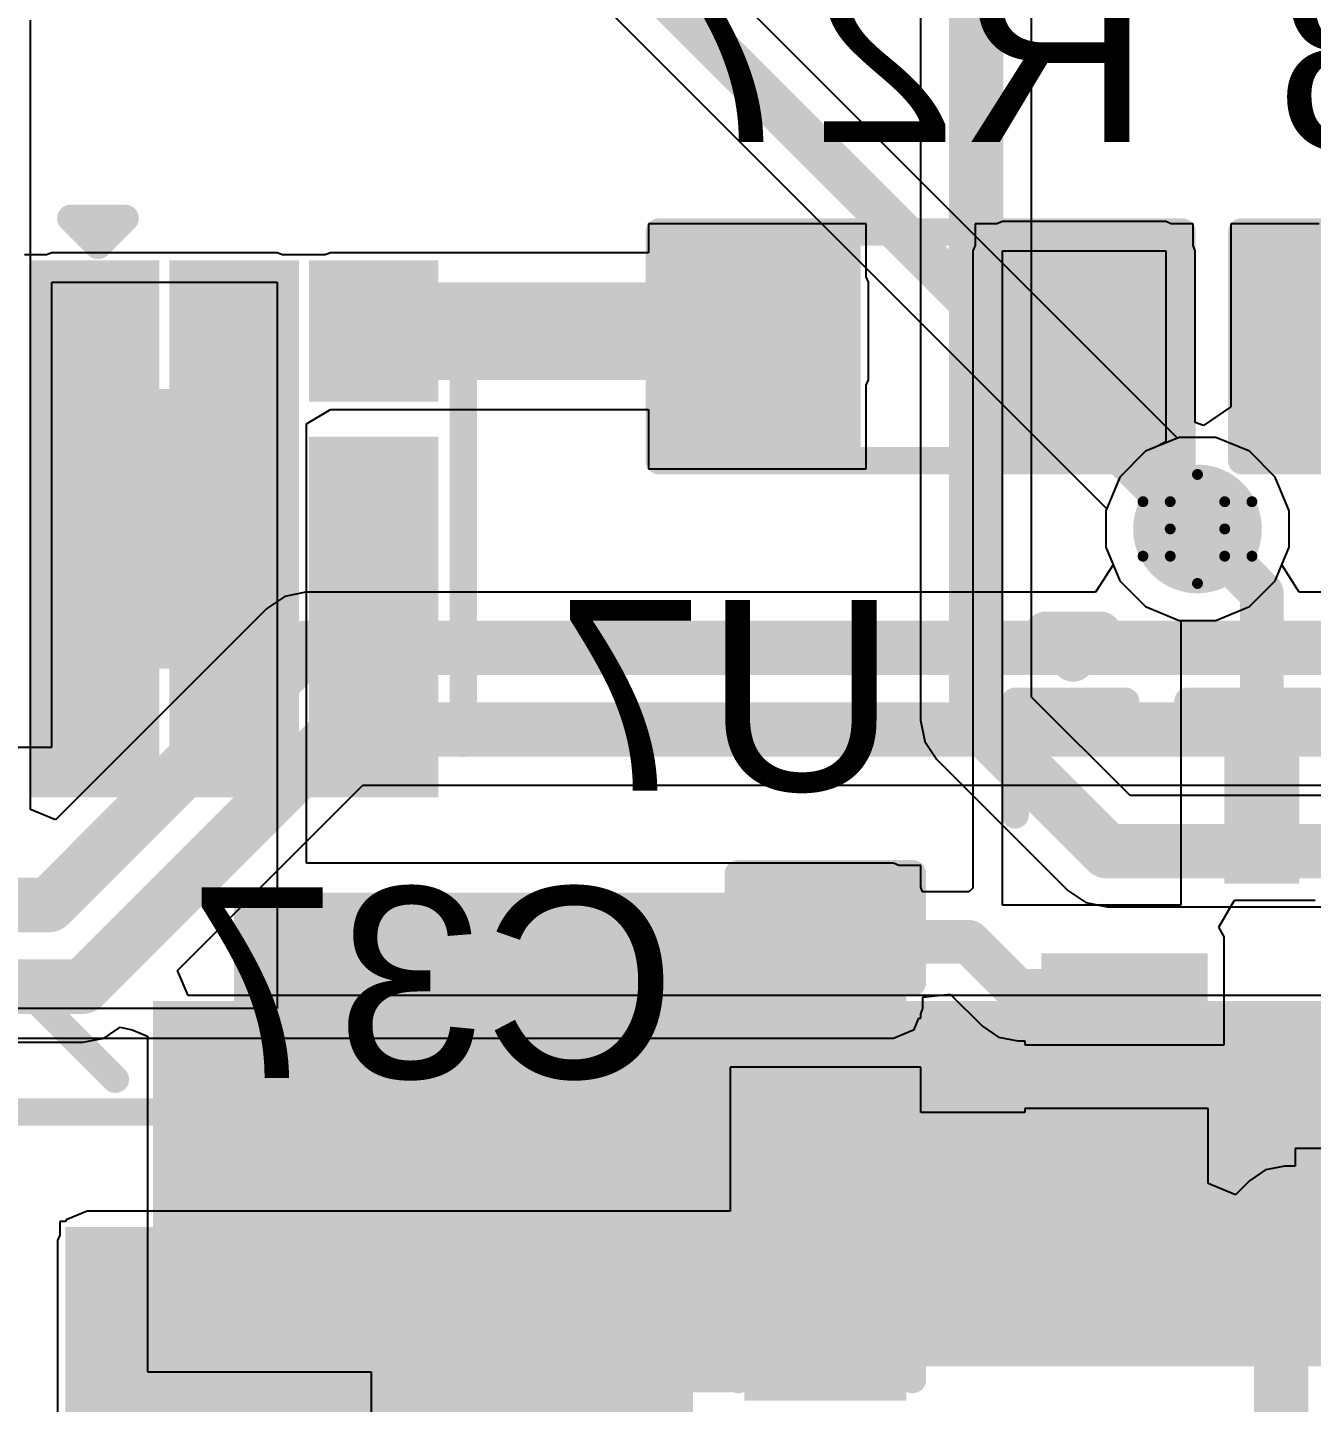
# Model space of a CAD drawing. Header units: inches. Extents: x -4 to 389, y 0 to 108.
# Drawn here: x 13.64 to 19.62, y 16.6 to 23.01 of the extents above; entities that cross this region are included whole.
import ezdxf

# ---------------------------------------------------------------- set-up
doc = ezdxf.new("R2010")
doc.units = ezdxf.units.IN
for name, color, linetype in [('Bottom Layer', 5, 'Continuous'), ('Bottom Overlay', 54, 'Continuous'), ('Bottom Paste', 16, 'Continuous'), ('Bottom Solder', 6, 'Continuous'), ('Drill Drawing', 1, 'Continuous'), ('Signal_1', 16, 'Continuous'), ('Signal_2', 76, 'Continuous'), ('Top Layer', 1, 'Continuous'), ('Top Overlay', 2, 'Continuous'), ('Top Paste', 8, 'Continuous'), ('Top Solder', 216, 'Continuous'), ('Via Holes', 16, 'Continuous')]:
    doc.layers.add(name, color=color, linetype=linetype)
doc.styles.add('Arial', font='', dxfattribs={"height": 0.2})
doc.styles.get('Arial').set_extended_font_data('Arial')

msp = doc.modelspace()

# ---------------------------------------------------------------- hatches: boundary and pattern name
at = {"layer": 'Bottom Layer'}
for points in [[(17.4201, 21.9713), (17.4201, 21.0823), (16.6581, 21.0823), (16.6581, 21.9713)], [(18.9441, 21.9713), (18.9441, 21.0823), (18.1821, 21.0823), (18.1821, 21.9713)], [(20.1359, 21.9713), (20.1359, 21.0823), (19.3739, 21.0823), (19.3739, 21.9713)], [(14.1498, 21.8256), (14.1498, 21.3706), (13.7498, 21.3706), (13.7498, 21.8256)], [(14.7998, 21.8256), (14.7998, 21.3706), (14.3998, 21.3706), (14.3998, 21.8256)], [(15.0498, 21.3706), (17.4201, 21.3706), (17.4201, 21.8256), (15.0498, 21.8256)], [(15.4498, 21.8256), (15.4498, 21.3706), (15.0498, 21.3706), (15.0498, 21.8256)], [(14.7998, 21.2256), (14.7998, 20.1256), (13.7498, 20.1256), (13.7498, 21.2256)], [(15.4498, 21.0046), (15.4498, 20.1546), (15.0498, 20.1546), (15.0498, 21.0046)], [(13.7498, 19.5256), (13.7498, 19.9806), (14.1498, 19.9806), (14.1498, 19.5256)], [(14.3998, 19.5256), (14.3998, 19.9806), (14.7998, 19.9806), (14.7998, 19.5256)], [(15.0498, 19.5256), (15.0498, 19.9806), (15.4498, 19.9806), (15.4498, 19.5256)], [(19.5169, 19.6729), (19.5169, 19.0729), (19.2669, 19.0729), (19.2669, 19.6729)], [(14.5998, 18.4404), (17.6741, 18.4404), (17.6741, 18.9799), (14.5998, 18.9799)], [(17.0391, 18.9799), (17.6741, 18.9799), (17.6741, 18.5227), (17.0391, 18.5227)], [(19.0893, 18.6477), (19.0893, 18.3977), (18.4143, 18.3977), (18.4143, 18.6477)], [(17.0391, 18.0401), (17.6741, 18.0401), (17.6741, 17.5829), (17.0391, 17.5829)], [(19.0142, 17.8479), (19.0142, 17.5979), (18.4142, 17.5979), (18.4142, 17.8479)], [(13.9138, 16.6521), (17.6741, 16.6521), (17.6741, 17.3584), (13.9138, 17.3584)], [(13.9138, 10.0838), (16.7386, 10.0838), (16.7386, 17.32), (13.9138, 17.32)], [(13.9138, 17.32), (16.4138, 17.32), (16.4138, 10.62), (13.9138, 10.62)], [(19.0142, 17.3478), (19.0142, 17.0978), (18.4142, 17.0978), (18.4142, 17.3478)], [(17.6741, 16.6726), (17.0391, 16.6726), (17.0391, 17.1298), (17.6741, 17.1298)]]:
    msp.add_hatch(color=5, dxfattribs=at).paths.add_polyline_path(points)
h = msp.add_hatch(color=5, dxfattribs=at)
edge = h.paths.add_edge_path()
edge.add_arc((19.0917, 20.6756), 0.3, 0, 360)
at = {"layer": 'Bottom Paste'}
for points in [[(17.4201, 21.9713), (17.4201, 21.0823), (16.6581, 21.0823), (16.6581, 21.9713)], [(18.9441, 21.9713), (18.9441, 21.0823), (18.1821, 21.0823), (18.1821, 21.9713)], [(20.1359, 21.9713), (20.1359, 21.0823), (19.3739, 21.0823), (19.3739, 21.9713)], [(14.7498, 21.1756), (14.7498, 20.1756), (13.7998, 20.1756), (13.7998, 21.1756)], [(15.3998, 20.9546), (15.3998, 20.2046), (15.0998, 20.2046), (15.0998, 20.9546)], [(19.5169, 19.6729), (19.5169, 19.0729), (19.2669, 19.0729), (19.2669, 19.6729)], [(17.0391, 18.9799), (17.6741, 18.9799), (17.6741, 18.5227), (17.0391, 18.5227)], [(19.0893, 18.6477), (19.0893, 18.3977), (18.4143, 18.3977), (18.4143, 18.6477)], [(17.0391, 18.0401), (17.6741, 18.0401), (17.6741, 17.5829), (17.0391, 17.5829)], [(19.0142, 17.8479), (19.0142, 17.5979), (18.4142, 17.5979), (18.4142, 17.8479)], [(13.9138, 17.32), (16.4138, 17.32), (16.4138, 10.62), (13.9138, 10.62)], [(19.0142, 17.3478), (19.0142, 17.0978), (18.4142, 17.0978), (18.4142, 17.3478)], [(17.6741, 16.6726), (17.0391, 16.6726), (17.0391, 17.1298), (17.6741, 17.1298)]]:
    msp.add_hatch(color=16, dxfattribs=at).paths.add_polyline_path(points)
at = {"layer": 'Bottom Solder'}
for points in [[(17.5217, 22.0729), (17.5217, 20.9807), (16.5565, 20.9807), (16.5565, 22.0729)], [(19.0457, 22.0729), (19.0457, 20.9807), (18.0805, 20.9807), (18.0805, 22.0729)], [(20.2375, 22.0729), (20.2375, 20.9807), (19.2723, 20.9807), (19.2723, 22.0729)], [(14.2514, 21.9272), (14.2514, 21.269), (13.6482, 21.269), (13.6482, 21.9272)], [(14.9014, 21.9272), (14.9014, 21.269), (14.2982, 21.269), (14.2982, 21.9272)], [(15.5514, 21.9272), (15.5514, 21.269), (14.9482, 21.269), (14.9482, 21.9272)], [(14.9014, 21.3272), (14.9014, 20.024), (13.6482, 20.024), (13.6482, 21.3272)], [(15.5514, 21.1062), (15.5514, 20.053), (14.9482, 20.053), (14.9482, 21.1062)], [(13.6482, 19.424), (13.6482, 20.0822), (14.2514, 20.0822), (14.2514, 19.424)], [(14.2982, 19.424), (14.2982, 20.0822), (14.9014, 20.0822), (14.9014, 19.424)], [(14.9482, 19.424), (14.9482, 20.0822), (15.5514, 20.0822), (15.5514, 19.424)], [(19.5669, 19.7229), (19.5669, 19.0228), (19.2169, 19.0228), (19.2169, 19.7229)], [(16.9791, 19.0399), (17.7341, 19.0399), (17.7341, 18.4627), (16.9791, 18.4627)], [(19.1393, 18.6978), (19.1393, 18.3477), (18.3643, 18.3477), (18.3643, 18.6978)], [(16.9791, 18.1001), (17.7341, 18.1001), (17.7341, 17.5229), (16.9791, 17.5229)], [(19.0642, 17.8979), (19.0642, 17.5479), (18.3642, 17.5479), (18.3642, 17.8979)], [(13.8122, 17.4216), (16.5154, 17.4216), (16.5154, 10.5184), (13.8122, 10.5184)], [(19.0642, 17.3978), (19.0642, 17.0477), (18.3642, 17.0477), (18.3642, 17.3978)], [(17.7341, 16.6126), (16.9791, 16.6126), (16.9791, 17.1898), (17.7341, 17.1898)]]:
    msp.add_hatch(color=6, dxfattribs=at).paths.add_polyline_path(points)
at = {"layer": 'Signal_1'}
h = msp.add_hatch(color=16, dxfattribs=at)
edge = h.paths.add_edge_path()
edge.add_arc((19.0917, 20.6756), 0.3, 0, 360)
at = {"layer": 'Signal_2'}
h = msp.add_hatch(color=76, dxfattribs=at)
edge = h.paths.add_edge_path()
edge.add_arc((19.0917, 20.6756), 0.3, 0, 360)
at = {"layer": 'Top Layer'}
h = msp.add_hatch(color=1, dxfattribs=at)
edge = h.paths.add_edge_path()
edge.add_arc((19.0917, 20.6756), 0.3, 0, 360)
for points in [[(14.6224, 18.3738), (14.6224, 16.8738), (14.3224, 16.8738), (14.3224, 18.3738)], [(15.1224, 18.3738), (15.1224, 16.8738), (14.8224, 16.8738), (14.8224, 18.3738)], [(15.6224, 18.3738), (15.6224, 16.8738), (15.3224, 16.8738), (15.3224, 18.3738)], [(16.1224, 18.3738), (16.1224, 16.8738), (15.8224, 16.8738), (15.8224, 18.3738)], [(16.6224, 18.3738), (16.6224, 16.8738), (16.3224, 16.8738), (16.3224, 18.3738)], [(17.1224, 18.3738), (17.1224, 16.8738), (16.8224, 16.8738), (16.8224, 18.3738)], [(17.6224, 18.3738), (17.6224, 16.8738), (17.3224, 16.8738), (17.3224, 18.3738)], [(18.1224, 18.3738), (18.1224, 16.8738), (17.8224, 16.8738), (17.8224, 18.3738)], [(18.6224, 18.3738), (18.6224, 16.8738), (18.3224, 16.8738), (18.3224, 18.3738)], [(19.1224, 18.3738), (19.1224, 16.8738), (18.8224, 16.8738), (18.8224, 18.3738)], [(19.6224, 18.3738), (19.6224, 16.8738), (19.3224, 16.8738), (19.3224, 18.3738)]]:
    msp.add_hatch(color=1, dxfattribs=at).paths.add_polyline_path(points)
at = {"layer": 'Top Paste'}
for points in [[(14.6224, 18.3738), (14.6224, 16.8738), (14.3224, 16.8738), (14.3224, 18.3738)], [(15.1224, 18.3738), (15.1224, 16.8738), (14.8224, 16.8738), (14.8224, 18.3738)], [(15.6224, 18.3738), (15.6224, 16.8738), (15.3224, 16.8738), (15.3224, 18.3738)], [(16.1224, 18.3738), (16.1224, 16.8738), (15.8224, 16.8738), (15.8224, 18.3738)], [(16.6224, 18.3738), (16.6224, 16.8738), (16.3224, 16.8738), (16.3224, 18.3738)], [(17.1224, 18.3738), (17.1224, 16.8738), (16.8224, 16.8738), (16.8224, 18.3738)], [(17.6224, 18.3738), (17.6224, 16.8738), (17.3224, 16.8738), (17.3224, 18.3738)], [(18.1224, 18.3738), (18.1224, 16.8738), (17.8224, 16.8738), (17.8224, 18.3738)], [(18.6224, 18.3738), (18.6224, 16.8738), (18.3224, 16.8738), (18.3224, 18.3738)], [(19.1224, 18.3738), (19.1224, 16.8738), (18.8224, 16.8738), (18.8224, 18.3738)], [(19.6224, 18.3738), (19.6224, 16.8738), (19.3224, 16.8738), (19.3224, 18.3738)]]:
    msp.add_hatch(color=8, dxfattribs=at).paths.add_polyline_path(points)
at = {"layer": 'Top Solder'}
for points in [[(14.724, 18.4754), (14.724, 16.7722), (14.2208, 16.7722), (14.2208, 18.4754)], [(15.224, 18.4754), (15.224, 16.7722), (14.7208, 16.7722), (14.7208, 18.4754)], [(15.724, 18.4754), (15.724, 16.7722), (15.2208, 16.7722), (15.2208, 18.4754)], [(16.224, 18.4754), (16.224, 16.7722), (15.7208, 16.7722), (15.7208, 18.4754)], [(16.724, 18.4754), (16.724, 16.7722), (16.2208, 16.7722), (16.2208, 18.4754)], [(17.224, 18.4754), (17.224, 16.7722), (16.7208, 16.7722), (16.7208, 18.4754)], [(17.724, 18.4754), (17.724, 16.7722), (17.2208, 16.7722), (17.2208, 18.4754)], [(18.224, 18.4754), (18.224, 16.7722), (17.7208, 16.7722), (17.7208, 18.4754)], [(18.724, 18.4754), (18.724, 16.7722), (18.2208, 16.7722), (18.2208, 18.4754)], [(19.224, 18.4754), (19.224, 16.7722), (18.7208, 16.7722), (18.7208, 18.4754)], [(19.724, 18.4754), (19.724, 16.7722), (19.2208, 16.7722), (19.2208, 18.4754)]]:
    msp.add_hatch(color=216, dxfattribs=at).paths.add_polyline_path(points)
at = {"layer": 'Via Holes'}
h = msp.add_hatch(color=7, dxfattribs=at)
edge = h.paths.add_edge_path()
edge.add_arc((19.0917, 20.6756), 0.15, 0, 360)

# ---------------------------------------------------------------- linework, layer by layer
at = {"layer": 'Bottom Layer'}
for p, q in [((17.5471, 22.0983), (16.5311, 22.0983)), ((16.5311, 22.0983), (16.5311, 21.9631)), ((17.5471, 21.8509), (17.5471, 22.0983)), ((18.1568, 22.0983), (18.0551, 22.0983)), ((18.0551, 22.0983), (18.0551, 21.9966)), ((18.1821, 22.1088), (18.1568, 22.0983)), ((18.9441, 22.1088), (18.1821, 22.1088)), ((18.9694, 22.0983), (18.9441, 22.1088)), ((19.0711, 22.0983), (18.9694, 22.0983)), ((19.0711, 21.9966), (19.0711, 22.0983)), ((19.6587, 22.0983), (19.2469, 22.0983)), ((19.2469, 22.0983), (19.2469, 21.2452)), ((18.0551, 21.9966), (18.0446, 21.9713)), ((19.0816, 21.9713), (19.0711, 21.9966)), ((13.7245, 21.9526), (13.6228, 21.9526)), ((13.7498, 21.9631), (13.7245, 21.9526)), ((14.7998, 21.9631), (13.7498, 21.9631)), ((14.8251, 21.9526), (14.7998, 21.9631)), ((15.0245, 21.9526), (14.8251, 21.9526)), ((15.0498, 21.9631), (15.0245, 21.9526)), ((16.5311, 21.9631), (15.0498, 21.9631)), ((18.0446, 21.9713), (18.0446, 21.0823)), ((18.1821, 21.0823), (18.1821, 21.9713)), ((18.1821, 21.9713), (18.9441, 21.9713)), ((18.9441, 21.9713), (18.9441, 21.0823)), ((19.0816, 21.1715), (19.0816, 21.9713)), ((13.7498, 19.6584), (13.7498, 21.8256)), ((13.7498, 21.8256), (14.7998, 21.8256)), ((14.7998, 21.8256), (14.7998, 18.4404)), ((17.5576, 21.8256), (17.5471, 21.8509)), ((17.5576, 21.3706), (17.5576, 21.8256)), ((17.5471, 21.3453), (17.5576, 21.3706)), ((17.5471, 20.9553), (17.5471, 21.3453)), ((14.9373, 21.1649), (15.0498, 21.2331)), ((15.0498, 21.2331), (16.5311, 21.2331)), ((16.5311, 21.2331), (16.5311, 20.9553)), ((19.2469, 21.2452), (19.1199, 21.1572)), ((14.9373, 19.1174), (14.9373, 21.1649)), ((19.1199, 21.1572), (19.0816, 21.1715)), ((18.0446, 21.0823), (18.0446, 19.0007)), ((18.1821, 18.9228), (18.1821, 21.0823)), ((18.8498, 21.0376), (18.7297, 20.9175)), ((18.893, 21.0555), (18.8498, 21.0376)), ((18.9441, 21.0823), (18.893, 21.0555)), ((16.5311, 20.9553), (17.5471, 20.9553)), ((18.7297, 20.9175), (18.6647, 20.7605)), ((18.6647, 20.7605), (18.6647, 20.5907)), ((18.6647, 20.5907), (18.7297, 20.4337)), ((18.7297, 20.4337), (18.8498, 20.3136)), ((18.8498, 20.3136), (19.0068, 20.2486)), ((19.0068, 20.2486), (19.0143, 20.2486)), ((19.0143, 20.2486), (19.0143, 18.9228)), ((10.2746, 19.6584), (13.7498, 19.6584)), ((17.6741, 19.1174), (14.9373, 19.1174)), ((17.6994, 19.1069), (17.6741, 19.1174)), ((17.8011, 19.1069), (17.6994, 19.1069)), ((17.8011, 19.0052), (17.8011, 19.1069)), ((17.8097, 18.9844), (17.8011, 19.0052)), ((18.0248, 18.9844), (17.8097, 18.9844)), ((18.0446, 19.0007), (18.0248, 18.9844)), ((19.0143, 18.9228), (18.1821, 18.9228)), ((19.1909, 18.8189), (19.2642, 18.9459)), ((19.2642, 18.9459), (19.6398, 18.9459)), ((19.2163, 18.7747), (19.1909, 18.8189)), ((19.2163, 18.2707), (19.2163, 18.7747)), ((19.2163, 18.7747), (19.2163, 18.7747)), ((17.8116, 18.4935), (17.9386, 18.508)), ((17.8116, 18.4404), (17.8116, 18.4935)), ((17.9386, 18.508), (18.0886, 18.3579)), ((14.7998, 18.4404), (11.0998, 18.4404)), ((17.7713, 18.3432), (17.7931, 18.3957)), ((17.7931, 18.3957), (17.8011, 18.3957)), ((17.8011, 18.4151), (17.8116, 18.4404)), ((17.8011, 18.3957), (17.8011, 18.4151)), ((17.6741, 18.3029), (17.7713, 18.3432)), ((18.0886, 18.3579), (18.1642, 18.3074)), ((11.2373, 18.3029), (17.6741, 18.3029)), ((18.1642, 18.3074), (18.2534, 18.2897)), ((18.2534, 18.2897), (18.2873, 18.2897)), ((18.2873, 18.2897), (18.2873, 18.2707)), ((18.2873, 18.2707), (19.2163, 18.2707)), ((17.8011, 18.1671), (16.9121, 18.1671)), ((16.9121, 18.1671), (16.9121, 17.4959)), ((17.8011, 17.956), (17.8011, 18.1671)), ((18.2872, 17.956), (17.8011, 17.956)), ((19.1412, 17.9749), (18.2872, 17.9749)), ((18.2872, 17.9749), (18.2872, 17.956)), ((19.1412, 17.6243), (19.1412, 17.9749)), ((21.2364, 17.7872), (19.5474, 17.7872)), ((19.5474, 17.7872), (19.5474, 17.7058)), ((19.4988, 17.7058), (19.4096, 17.688)), ((19.5474, 17.7058), (19.4988, 17.7058)), ((19.2682, 17.5717), (19.1412, 17.6243)), ((19.334, 17.6375), (19.2682, 17.5717)), ((19.4096, 17.688), (19.334, 17.6375)), ((13.813, 17.447), (13.7868, 17.447)), ((13.7868, 17.447), (13.7868, 17.3837)), ((13.8166, 17.4556), (13.813, 17.447)), ((13.9138, 17.4959), (13.8166, 17.4556)), ((16.9121, 17.4959), (13.9138, 17.4959)), ((13.7868, 17.3837), (13.7763, 17.3584)), ((13.7763, 17.3584), (13.7763, 16.6521)), ((13.7763, 16.6521), (13.7763, 10.0838))]:
    msp.add_line(p, q, dxfattribs=at)
for points in [[(19.0917, 20.6756, 0.2032, 0.2032, 0), (19.3919, 20.3754, 0.2032, 0.2032, 0)], [(19.3919, 19.3729, 0.2032, 0.2032, 0), (19.3919, 20.3754, 0.2032, 0.2032, 0)], [(17.3566, 18.7513, 0.2032, 0.2032, 0), (18.0248, 18.7513, 0.2032, 0.2032, 0)], [(18.0248, 18.7513, 0.2032, 0.2032, 0), (18.2534, 18.5227, 0.2032, 0.2032, 0)], [(18.2534, 18.5227, 0.2032, 0.2032, 0), (18.7518, 18.5227, 0.2032, 0.2032, 0)], [(17.3566, 17.8115, 0.2032, 0.2032, 0), (17.4452, 17.7229, 0.2032, 0.2032, 0)], [(17.4452, 17.7229, 0.2032, 0.2032, 0), (18.7142, 17.7229, 0.2032, 0.2032, 0)], [(19.2489, 17.2228, 0.2032, 0.2032, 0), (19.4988, 17.4727, 0.2032, 0.2032, 0)], [(19.4988, 17.4727, 0.2032, 0.2032, 0), (20.3919, 17.4727, 0.2032, 0.2032, 0)], [(17.8567, 16.9012, 0.2032, 0.2032, 0), (18.1783, 17.2228, 0.2032, 0.2032, 0)], [(18.1783, 17.2228, 0.2032, 0.2032, 0), (18.7142, 17.2228, 0.2032, 0.2032, 0)], [(18.7142, 17.2228, 0.2032, 0.2032, 0), (19.2489, 17.2228, 0.2032, 0.2032, 0)], [(17.3566, 16.9012, 0.2032, 0.2032, 0), (17.8567, 16.9012, 0.2032, 0.2032, 0)]]:
    msp.add_lwpolyline(points, format="xyseb", dxfattribs=at)
for points in [[(19.0409, 20.6756, 0.1016, 0.1016, 1), (19.1425, 20.6756, 0.1016, 0.1016, 1)], [(19.3411, 20.3754, 0.1016, 0.1016, 1), (19.4427, 20.3754, 0.1016, 0.1016, 1)], [(19.3411, 20.3754, 0.1016, 0.1016, 1), (19.4427, 20.3754, 0.1016, 0.1016, 1)], [(19.3411, 19.3729, 0.1016, 0.1016, 1), (19.4427, 19.3729, 0.1016, 0.1016, 1)], [(17.3058, 18.7513, 0.1016, 0.1016, 1), (17.4074, 18.7513, 0.1016, 0.1016, 1)], [(17.974, 18.7513, 0.1016, 0.1016, 1), (18.0756, 18.7513, 0.1016, 0.1016, 1)], [(17.974, 18.7513, 0.1016, 0.1016, 1), (18.0756, 18.7513, 0.1016, 0.1016, 1)], [(18.2026, 18.5227, 0.1016, 0.1016, 1), (18.3042, 18.5227, 0.1016, 0.1016, 1)], [(18.2026, 18.5227, 0.1016, 0.1016, 1), (18.3042, 18.5227, 0.1016, 0.1016, 1)], [(18.701, 18.5227, 0.1016, 0.1016, 1), (18.8026, 18.5227, 0.1016, 0.1016, 1)], [(17.3058, 17.8115, 0.1016, 0.1016, 1), (17.4074, 17.8115, 0.1016, 0.1016, 1)], [(17.3944, 17.7229, 0.1016, 0.1016, 1), (17.496, 17.7229, 0.1016, 0.1016, 1)], [(17.3944, 17.7229, 0.1016, 0.1016, 1), (17.496, 17.7229, 0.1016, 0.1016, 1)], [(18.6634, 17.7229, 0.1016, 0.1016, 1), (18.765, 17.7229, 0.1016, 0.1016, 1)], [(19.448, 17.4727, 0.1016, 0.1016, 1), (19.5496, 17.4727, 0.1016, 0.1016, 1)], [(19.448, 17.4727, 0.1016, 0.1016, 1), (19.5496, 17.4727, 0.1016, 0.1016, 1)], [(18.1275, 17.2228, 0.1016, 0.1016, 1), (18.2291, 17.2228, 0.1016, 0.1016, 1)], [(18.1275, 17.2228, 0.1016, 0.1016, 1), (18.2291, 17.2228, 0.1016, 0.1016, 1)], [(18.6634, 17.2228, 0.1016, 0.1016, 1), (18.765, 17.2228, 0.1016, 0.1016, 1)], [(18.6634, 17.2228, 0.1016, 0.1016, 1), (18.765, 17.2228, 0.1016, 0.1016, 1)], [(19.1981, 17.2228, 0.1016, 0.1016, 1), (19.2997, 17.2228, 0.1016, 0.1016, 1)], [(19.1981, 17.2228, 0.1016, 0.1016, 1), (19.2997, 17.2228, 0.1016, 0.1016, 1)], [(17.3058, 16.9012, 0.1016, 0.1016, 1), (17.4074, 16.9012, 0.1016, 0.1016, 1)], [(17.8059, 16.9012, 0.1016, 0.1016, 1), (17.9075, 16.9012, 0.1016, 0.1016, 1)], [(17.8059, 16.9012, 0.1016, 0.1016, 1), (17.9075, 16.9012, 0.1016, 0.1016, 1)]]:
    msp.add_lwpolyline(points, format="xyseb", close=True, dxfattribs=at)
at = {"layer": 'Bottom Overlay'}
for points in [[(13.8378, 22.1234, 0.127, 0.127, 0), (14.0918, 22.1234, 0.127, 0.127, 0)], [(13.8378, 22.1234, 0.127, 0.127, 0), (13.9648, 21.9964, 0.127, 0.127, 0)], [(13.9648, 21.9964, 0.127, 0.127, 0), (14.0918, 22.1234, 0.127, 0.127, 0)], [(16.5819, 22.0602, 0.127, 0.127, 0), (19.0203, 22.0602, 0.127, 0.127, 0)], [(16.5819, 20.9934, 0.127, 0.127, 0), (16.5819, 22.0602, 0.127, 0.127, 0)], [(19.0203, 20.9934, 0.127, 0.127, 0), (19.0203, 22.0602, 0.127, 0.127, 0)], [(19.2977, 22.0602, 0.127, 0.127, 0), (21.7361, 22.0602, 0.127, 0.127, 0)], [(19.2977, 20.9934, 0.127, 0.127, 0), (19.2977, 22.0602, 0.127, 0.127, 0)], [(15.6682, 19.6756, 0.127, 0.127, 0), (15.6682, 21.6756, 0.127, 0.127, 0)], [(16.5819, 20.9934, 0.127, 0.127, 0), (19.0203, 20.9934, 0.127, 0.127, 0)], [(19.2977, 20.9934, 0.127, 0.127, 0), (21.7361, 20.9934, 0.127, 0.127, 0)], [(18.3852, 20.1906, 0.2, 0.2, 0), (18.5122, 20.0636, 0.2, 0.2, 0)], [(18.3852, 20.1906, 0.2, 0.2, 0), (18.6392, 20.1906, 0.2, 0.2, 0)], [(18.5122, 20.0636, 0.2, 0.2, 0), (18.6392, 20.1906, 0.2, 0.2, 0)], [(18.2418, 19.8728, 0.127, 0.127, 0), (18.7565, 19.8728, 0.127, 0.127, 0)], [(18.2418, 19.3425, 0.127, 0.127, 0), (18.2418, 19.8728, 0.127, 0.127, 0)], [(19.0471, 19.8728, 0.127, 0.127, 0), (21.7365, 19.8728, 0.127, 0.127, 0)], [(16.9502, 19.0688, 0.127, 0.127, 0), (17.763, 19.0688, 0.127, 0.127, 0)], [(16.9502, 18.5608, 0.127, 0.127, 0), (16.9502, 19.0688, 0.127, 0.127, 0)], [(17.763, 18.5608, 0.127, 0.127, 0), (17.763, 19.0688, 0.127, 0.127, 0)], [(8.6022, 17.9578, 0.127, 0.127, 0), (16.4138, 17.9578, 0.127, 0.127, 0)], [(16.4138, 10.0076, 0.127, 0.127, 0), (16.4138, 17.9578, 0.127, 0.127, 0)], [(16.9502, 17.494, 0.127, 0.127, 0), (16.9502, 18.002, 0.127, 0.127, 0)], [(17.763, 17.494, 0.127, 0.127, 0), (17.763, 18.002, 0.127, 0.127, 0)], [(16.9502, 17.494, 0.127, 0.127, 0), (17.763, 17.494, 0.127, 0.127, 0)], [(16.9502, 17.2187, 0.127, 0.127, 0), (17.763, 17.2187, 0.127, 0.127, 0)], [(16.9502, 16.7107, 0.127, 0.127, 0), (16.9502, 17.2187, 0.127, 0.127, 0)], [(17.763, 16.7107, 0.127, 0.127, 0), (17.763, 17.2187, 0.127, 0.127, 0)]]:
    msp.add_lwpolyline(points, format="xyseb", dxfattribs=at)
for points in [[(13.8061, 22.1234, 0.0635, 0.0635, 1), (13.8696, 22.1234, 0.0635, 0.0635, 1)], [(13.8061, 22.1234, 0.0635, 0.0635, 1), (13.8696, 22.1234, 0.0635, 0.0635, 1)], [(14.0601, 22.1234, 0.0635, 0.0635, 1), (14.1236, 22.1234, 0.0635, 0.0635, 1)], [(14.0601, 22.1234, 0.0635, 0.0635, 1), (14.1236, 22.1234, 0.0635, 0.0635, 1)], [(16.5501, 22.0602, 0.0635, 0.0635, 1), (16.6136, 22.0602, 0.0635, 0.0635, 1)], [(16.5501, 22.0602, 0.0635, 0.0635, 1), (16.6136, 22.0602, 0.0635, 0.0635, 1)], [(18.9885, 22.0602, 0.0635, 0.0635, 1), (19.052, 22.0602, 0.0635, 0.0635, 1)], [(18.9885, 22.0602, 0.0635, 0.0635, 1), (19.052, 22.0602, 0.0635, 0.0635, 1)], [(19.266, 22.0602, 0.0635, 0.0635, 1), (19.3295, 22.0602, 0.0635, 0.0635, 1)], [(19.266, 22.0602, 0.0635, 0.0635, 1), (19.3295, 22.0602, 0.0635, 0.0635, 1)], [(13.9331, 21.9964, 0.0635, 0.0635, 1), (13.9966, 21.9964, 0.0635, 0.0635, 1)], [(13.9331, 21.9964, 0.0635, 0.0635, 1), (13.9966, 21.9964, 0.0635, 0.0635, 1)], [(15.6365, 21.6756, 0.0635, 0.0635, 1), (15.7, 21.6756, 0.0635, 0.0635, 1)], [(16.5501, 20.9934, 0.0635, 0.0635, 1), (16.6136, 20.9934, 0.0635, 0.0635, 1)], [(16.5501, 20.9934, 0.0635, 0.0635, 1), (16.6136, 20.9934, 0.0635, 0.0635, 1)], [(18.9885, 20.9934, 0.0635, 0.0635, 1), (19.052, 20.9934, 0.0635, 0.0635, 1)], [(18.9885, 20.9934, 0.0635, 0.0635, 1), (19.052, 20.9934, 0.0635, 0.0635, 1)], [(19.266, 20.9934, 0.0635, 0.0635, 1), (19.3295, 20.9934, 0.0635, 0.0635, 1)], [(19.266, 20.9934, 0.0635, 0.0635, 1), (19.3295, 20.9934, 0.0635, 0.0635, 1)], [(18.3352, 20.1906, 0.1, 0.1, 1), (18.4352, 20.1906, 0.1, 0.1, 1)], [(18.3352, 20.1906, 0.1, 0.1, 1), (18.4352, 20.1906, 0.1, 0.1, 1)], [(18.5892, 20.1906, 0.1, 0.1, 1), (18.6892, 20.1906, 0.1, 0.1, 1)], [(18.5892, 20.1906, 0.1, 0.1, 1), (18.6892, 20.1906, 0.1, 0.1, 1)], [(18.4622, 20.0636, 0.1, 0.1, 1), (18.5622, 20.0636, 0.1, 0.1, 1)], [(18.4622, 20.0636, 0.1, 0.1, 1), (18.5622, 20.0636, 0.1, 0.1, 1)], [(18.21, 19.8728, 0.0635, 0.0635, 1), (18.2735, 19.8728, 0.0635, 0.0635, 1)], [(18.21, 19.8728, 0.0635, 0.0635, 1), (18.2735, 19.8728, 0.0635, 0.0635, 1)], [(18.7248, 19.8728, 0.0635, 0.0635, 1), (18.7883, 19.8728, 0.0635, 0.0635, 1)], [(19.0153, 19.8728, 0.0635, 0.0635, 1), (19.0788, 19.8728, 0.0635, 0.0635, 1)], [(15.6365, 19.6756, 0.0635, 0.0635, 1), (15.7, 19.6756, 0.0635, 0.0635, 1)], [(18.21, 19.3425, 0.0635, 0.0635, 1), (18.2735, 19.3425, 0.0635, 0.0635, 1)], [(16.9184, 19.0688, 0.0635, 0.0635, 1), (16.9819, 19.0688, 0.0635, 0.0635, 1)], [(16.9184, 19.0688, 0.0635, 0.0635, 1), (16.9819, 19.0688, 0.0635, 0.0635, 1)], [(17.7312, 19.0688, 0.0635, 0.0635, 1), (17.7947, 19.0688, 0.0635, 0.0635, 1)], [(17.7312, 19.0688, 0.0635, 0.0635, 1), (17.7947, 19.0688, 0.0635, 0.0635, 1)], [(16.9184, 18.5608, 0.0635, 0.0635, 1), (16.9819, 18.5608, 0.0635, 0.0635, 1)], [(17.7312, 18.5608, 0.0635, 0.0635, 1), (17.7947, 18.5608, 0.0635, 0.0635, 1)], [(16.3821, 17.9578, 0.0635, 0.0635, 1), (16.4456, 17.9578, 0.0635, 0.0635, 1)], [(16.3821, 17.9578, 0.0635, 0.0635, 1), (16.4456, 17.9578, 0.0635, 0.0635, 1)], [(16.9184, 18.002, 0.0635, 0.0635, 1), (16.9819, 18.002, 0.0635, 0.0635, 1)], [(17.7312, 18.002, 0.0635, 0.0635, 1), (17.7947, 18.002, 0.0635, 0.0635, 1)], [(16.9184, 17.494, 0.0635, 0.0635, 1), (16.9819, 17.494, 0.0635, 0.0635, 1)], [(16.9184, 17.494, 0.0635, 0.0635, 1), (16.9819, 17.494, 0.0635, 0.0635, 1)], [(17.7312, 17.494, 0.0635, 0.0635, 1), (17.7947, 17.494, 0.0635, 0.0635, 1)], [(17.7312, 17.494, 0.0635, 0.0635, 1), (17.7947, 17.494, 0.0635, 0.0635, 1)], [(16.9184, 17.2187, 0.0635, 0.0635, 1), (16.9819, 17.2187, 0.0635, 0.0635, 1)], [(16.9184, 17.2187, 0.0635, 0.0635, 1), (16.9819, 17.2187, 0.0635, 0.0635, 1)], [(17.7312, 17.2187, 0.0635, 0.0635, 1), (17.7947, 17.2187, 0.0635, 0.0635, 1)], [(17.7312, 17.2187, 0.0635, 0.0635, 1), (17.7947, 17.2187, 0.0635, 0.0635, 1)], [(16.9184, 16.7107, 0.0635, 0.0635, 1), (16.9819, 16.7107, 0.0635, 0.0635, 1)], [(17.7312, 16.7107, 0.0635, 0.0635, 1), (17.7947, 16.7107, 0.0635, 0.0635, 1)]]:
    msp.add_lwpolyline(points, format="xyseb", close=True, dxfattribs=at)
at = {"layer": 'Drill Drawing'}
for points in [[(18.9647, 20.8026, 0.0508, 0.0508, 0), (19.0917, 20.9296, 0.0508, 0.0508, 0)], [(19.0917, 20.9296, 0.0508, 0.0508, 0), (19.2187, 20.8026, 0.0508, 0.0508, 0)], [(18.8377, 20.8026, 0.0508, 0.0508, 0), (18.9647, 20.6756, 0.0508, 0.0508, 0)], [(18.8377, 20.8026, 0.0508, 0.0508, 0), (18.9647, 20.8026, 0.0508, 0.0508, 0)], [(19.2187, 20.8026, 0.0508, 0.0508, 0), (19.3457, 20.8026, 0.0508, 0.0508, 0)], [(19.2187, 20.6756, 0.0508, 0.0508, 0), (19.3457, 20.8026, 0.0508, 0.0508, 0)], [(18.8377, 20.5486, 0.0508, 0.0508, 0), (18.9647, 20.6756, 0.0508, 0.0508, 0)], [(19.2187, 20.6756, 0.0508, 0.0508, 0), (19.3457, 20.5486, 0.0508, 0.0508, 0)], [(18.8377, 20.5486, 0.0508, 0.0508, 0), (18.9647, 20.5486, 0.0508, 0.0508, 0)], [(18.9647, 20.5486, 0.0508, 0.0508, 0), (19.0917, 20.4216, 0.0508, 0.0508, 0)], [(19.0917, 20.4216, 0.0508, 0.0508, 0), (19.2187, 20.5486, 0.0508, 0.0508, 0)], [(19.2187, 20.5486, 0.0508, 0.0508, 0), (19.3457, 20.5486, 0.0508, 0.0508, 0)]]:
    msp.add_lwpolyline(points, format="xyseb", dxfattribs=at)
for points in [[(19.079, 20.9296, 0.0254, 0.0254, 1), (19.1044, 20.9296, 0.0254, 0.0254, 1)], [(19.079, 20.9296, 0.0254, 0.0254, 1), (19.1044, 20.9296, 0.0254, 0.0254, 1)], [(18.825, 20.8026, 0.0254, 0.0254, 1), (18.8504, 20.8026, 0.0254, 0.0254, 1)], [(18.825, 20.8026, 0.0254, 0.0254, 1), (18.8504, 20.8026, 0.0254, 0.0254, 1)], [(18.952, 20.8026, 0.0254, 0.0254, 1), (18.9774, 20.8026, 0.0254, 0.0254, 1)], [(18.952, 20.8026, 0.0254, 0.0254, 1), (18.9774, 20.8026, 0.0254, 0.0254, 1)], [(19.206, 20.8026, 0.0254, 0.0254, 1), (19.2314, 20.8026, 0.0254, 0.0254, 1)], [(19.206, 20.8026, 0.0254, 0.0254, 1), (19.2314, 20.8026, 0.0254, 0.0254, 1)], [(19.333, 20.8026, 0.0254, 0.0254, 1), (19.3584, 20.8026, 0.0254, 0.0254, 1)], [(19.333, 20.8026, 0.0254, 0.0254, 1), (19.3584, 20.8026, 0.0254, 0.0254, 1)], [(18.952, 20.6756, 0.0254, 0.0254, 1), (18.9774, 20.6756, 0.0254, 0.0254, 1)], [(18.952, 20.6756, 0.0254, 0.0254, 1), (18.9774, 20.6756, 0.0254, 0.0254, 1)], [(19.206, 20.6756, 0.0254, 0.0254, 1), (19.2314, 20.6756, 0.0254, 0.0254, 1)], [(19.206, 20.6756, 0.0254, 0.0254, 1), (19.2314, 20.6756, 0.0254, 0.0254, 1)], [(18.825, 20.5486, 0.0254, 0.0254, 1), (18.8504, 20.5486, 0.0254, 0.0254, 1)], [(18.825, 20.5486, 0.0254, 0.0254, 1), (18.8504, 20.5486, 0.0254, 0.0254, 1)], [(18.952, 20.5486, 0.0254, 0.0254, 1), (18.9774, 20.5486, 0.0254, 0.0254, 1)], [(18.952, 20.5486, 0.0254, 0.0254, 1), (18.9774, 20.5486, 0.0254, 0.0254, 1)], [(19.206, 20.5486, 0.0254, 0.0254, 1), (19.2314, 20.5486, 0.0254, 0.0254, 1)], [(19.206, 20.5486, 0.0254, 0.0254, 1), (19.2314, 20.5486, 0.0254, 0.0254, 1)], [(19.333, 20.5486, 0.0254, 0.0254, 1), (19.3584, 20.5486, 0.0254, 0.0254, 1)], [(19.333, 20.5486, 0.0254, 0.0254, 1), (19.3584, 20.5486, 0.0254, 0.0254, 1)], [(19.079, 20.4216, 0.0254, 0.0254, 1), (19.1044, 20.4216, 0.0254, 0.0254, 1)], [(19.079, 20.4216, 0.0254, 0.0254, 1), (19.1044, 20.4216, 0.0254, 0.0254, 1)]]:
    msp.add_lwpolyline(points, format="xyseb", close=True, dxfattribs=at)
at = {"layer": 'Signal_1'}
for p, q in [((17.8004, 28.3718), (17.8004, 19.7847)), ((18.3184, 19.892), (18.3184, 28.2645)), ((19.0068, 21.1026), (18.8498, 21.0376)), ((19.1766, 21.1026), (19.0068, 21.1026)), ((19.3336, 21.0376), (19.1766, 21.1026)), ((18.8498, 21.0376), (18.7297, 20.9175)), ((19.4537, 20.9175), (19.3336, 21.0376)), ((18.7297, 20.9175), (18.6647, 20.7605)), ((19.5187, 20.7605), (19.4537, 20.9175)), ((18.6647, 20.7605), (18.6647, 20.5907)), ((19.5187, 20.5907), (19.5187, 20.7605)), ((18.6647, 20.5907), (18.7297, 20.4337)), ((19.4537, 20.4337), (19.5187, 20.5907)), ((18.7297, 20.4337), (18.8498, 20.3136)), ((19.3336, 20.3136), (19.4537, 20.4337)), ((18.8498, 20.3136), (19.0068, 20.2486)), ((19.1766, 20.2486), (19.3336, 20.3136)), ((19.0068, 20.2486), (19.1766, 20.2486)), ((18.7776, 19.4328), (18.3184, 19.892)), ((17.8004, 19.7847), (17.8202, 19.6856)), ((17.8202, 19.6856), (17.8763, 19.6016)), ((17.8763, 19.6016), (18.4872, 18.9907)), ((26.4267, 19.4328), (18.7776, 19.4328)), ((18.4872, 18.9907), (18.5712, 18.9345)), ((18.5712, 18.9345), (18.6703, 18.9148)), ((18.6703, 18.9148), (26.4267, 18.9148))]:
    msp.add_line(p, q, dxfattribs=at)
for points in [[(18.0594, 19.7847, 0.254, 0.254, 0), (18.0594, 28.3718, 0.254, 0.254, 0)], [(18.0594, 19.7847, 0.254, 0.254, 0), (18.6703, 19.1738, 0.254, 0.254, 0)], [(18.6703, 19.1738, 0.254, 0.254, 0), (26.7716, 19.1738, 0.254, 0.254, 0)]]:
    msp.add_lwpolyline(points, format="xyseb", dxfattribs=at)
for points in [[(17.9959, 19.7847, 0.127, 0.127, 1), (18.1229, 19.7847, 0.127, 0.127, 1)], [(17.9959, 19.7847, 0.127, 0.127, 1), (18.1229, 19.7847, 0.127, 0.127, 1)], [(18.6068, 19.1738, 0.127, 0.127, 1), (18.7338, 19.1738, 0.127, 0.127, 1)], [(18.6068, 19.1738, 0.127, 0.127, 1), (18.7338, 19.1738, 0.127, 0.127, 1)]]:
    msp.add_lwpolyline(points, format="xyseb", close=True, dxfattribs=at)
at = {"layer": 'Signal_2'}
for p, q in [((18.998, 21.099), (16.4371, 23.6598)), ((16.1758, 23.2619), (18.6683, 20.7693)), ((19.0068, 21.1026), (18.998, 21.099)), ((19.1766, 21.1026), (19.0068, 21.1026)), ((19.3336, 21.0376), (19.1766, 21.1026)), ((19.4537, 20.9175), (19.3336, 21.0376)), ((19.5187, 20.7605), (19.4537, 20.9175)), ((18.6683, 20.7693), (18.6647, 20.7605)), ((18.6647, 20.7605), (18.6647, 20.5907)), ((19.5187, 20.5907), (19.5187, 20.7605)), ((18.6647, 20.5907), (18.7297, 20.4337)), ((19.4537, 20.4337), (19.5187, 20.5907)), ((18.7297, 20.4337), (18.8498, 20.3136)), ((19.3336, 20.3136), (19.4537, 20.4337)), ((18.8498, 20.3136), (19.0068, 20.2486)), ((19.1766, 20.2486), (19.3336, 20.3136)), ((19.0068, 20.2486), (19.1766, 20.2486))]:
    msp.add_line(p, q, dxfattribs=at)
msp.add_lwpolyline([(16.2723, 23.495, 0.2032, 0.2032, 0), (19.0917, 20.6756, 0.2032, 0.2032, 0)], format="xyseb", dxfattribs=at)
msp.add_lwpolyline([(19.0409, 20.6756, 0.1016, 0.1016, 1), (19.1425, 20.6756, 0.1016, 0.1016, 1)], format="xyseb", close=True, dxfattribs=at)
at = {"layer": 'Top Layer'}
for p, q in [((13.6494, 22.0468), (13.6494, 23.0468)), ((13.6494, 21.0468), (13.6494, 22.0468)), ((19.0068, 21.1026), (18.8498, 21.0376)), ((19.1766, 21.1026), (19.0068, 21.1026)), ((19.3336, 21.0376), (19.1766, 21.1026)), ((13.6494, 20.0468), (13.6494, 21.0468)), ((18.8498, 21.0376), (18.7297, 20.9175)), ((19.4537, 20.9175), (19.3336, 21.0376)), ((18.7297, 20.9175), (18.6647, 20.7605)), ((19.5187, 20.7605), (19.4537, 20.9175)), ((18.6647, 20.7605), (18.6647, 20.5907)), ((19.5187, 20.5907), (19.5187, 20.7605)), ((18.6647, 20.5907), (18.6991, 20.5076)), ((19.4843, 20.5076), (19.5187, 20.5907)), ((18.6991, 20.5076), (18.6169, 20.3806)), ((19.5665, 20.3806), (19.4843, 20.5076)), ((14.9346, 20.3806), (14.8355, 20.3609)), ((18.6169, 20.3806), (14.9346, 20.3806)), ((20.5184, 20.3806), (19.5665, 20.3806)), ((14.8355, 20.3609), (14.7515, 20.3047)), ((14.7515, 20.3047), (13.7667, 19.32)), ((13.6494, 19.3686), (13.6494, 20.0468)), ((14.3362, 18.6181), (15.1997, 19.4816)), ((15.1997, 19.4816), (20.1571, 19.4816)), ((13.7667, 19.32), (13.6494, 19.3686)), ((14.3848, 18.5008), (14.3362, 18.6181)), ((19.7494, 18.5008), (14.3848, 18.5008)), ((13.9929, 18.3027), (14.0684, 18.3532)), ((14.0684, 18.3532), (14.1248, 18.3407)), ((14.1248, 18.3407), (14.1954, 18.3114)), ((8.8138, 18.283), (13.8938, 18.283)), ((13.8938, 18.283), (13.9929, 18.3027)), ((14.1954, 18.3114), (14.1954, 16.7468)), ((14.1954, 16.7468), (15.2393, 16.7468)), ((15.2393, 16.7468), (15.2393, 16.4338))]:
    msp.add_line(p, q, dxfattribs=at)
for points in [[(13.736, 18.923, 0.254, 0.254, 0), (14.9346, 20.1216, 0.254, 0.254, 0)], [(14.9346, 20.1216, 0.254, 0.254, 0), (20.5184, 20.1216, 0.254, 0.254, 0)], [(13.8938, 18.542, 0.254, 0.254, 0), (15.0924, 19.7406, 0.254, 0.254, 0)], [(15.0924, 19.7406, 0.254, 0.254, 0), (20.2644, 19.7406, 0.254, 0.254, 0)], [(9.1694, 18.923, 0.254, 0.254, 0), (13.736, 18.923, 0.254, 0.254, 0)], [(8.8138, 18.542, 0.254, 0.254, 0), (13.8938, 18.542, 0.254, 0.254, 0)], [(19.4494, 17.6468, 0.254, 0.254, 0), (19.4724, 17.6238, 0.254, 0.254, 0)], [(19.4724, 17.6238, 0.254, 0.254, 0), (19.4818, 17.6332, 0.254, 0.254, 0)], [(19.4818, 16.0782, 0.254, 0.254, 0), (19.4818, 17.6332, 0.254, 0.254, 0)], [(15.4724, 16.3614, 0.2032, 0.2032, 0), (15.4724, 17.6238, 0.2032, 0.2032, 0)], [(15.9724, 14.8209, 0.2032, 0.2032, 0), (15.9724, 17.6238, 0.2032, 0.2032, 0)]]:
    msp.add_lwpolyline(points, format="xyseb", dxfattribs=at)
for points in [[(14.8711, 20.1216, 0.127, 0.127, 1), (14.9981, 20.1216, 0.127, 0.127, 1)], [(14.8711, 20.1216, 0.127, 0.127, 1), (14.9981, 20.1216, 0.127, 0.127, 1)], [(15.0289, 19.7406, 0.127, 0.127, 1), (15.1559, 19.7406, 0.127, 0.127, 1)], [(15.0289, 19.7406, 0.127, 0.127, 1), (15.1559, 19.7406, 0.127, 0.127, 1)], [(13.6725, 18.923, 0.127, 0.127, 1), (13.7995, 18.923, 0.127, 0.127, 1)], [(13.6725, 18.923, 0.127, 0.127, 1), (13.7995, 18.923, 0.127, 0.127, 1)], [(13.8303, 18.542, 0.127, 0.127, 1), (13.9573, 18.542, 0.127, 0.127, 1)], [(13.8303, 18.542, 0.127, 0.127, 1), (13.9573, 18.542, 0.127, 0.127, 1)], [(19.3859, 17.6468, 0.127, 0.127, 1), (19.5129, 17.6468, 0.127, 0.127, 1)], [(19.4183, 17.6332, 0.127, 0.127, 1), (19.5453, 17.6332, 0.127, 0.127, 1)], [(19.4183, 17.6332, 0.127, 0.127, 1), (19.5453, 17.6332, 0.127, 0.127, 1)], [(15.4216, 17.6238, 0.1016, 0.1016, 1), (15.5232, 17.6238, 0.1016, 0.1016, 1)], [(15.9216, 17.6238, 0.1016, 0.1016, 1), (16.0232, 17.6238, 0.1016, 0.1016, 1)], [(19.4089, 17.6238, 0.127, 0.127, 1), (19.5359, 17.6238, 0.127, 0.127, 1)], [(19.4089, 17.6238, 0.127, 0.127, 1), (19.5359, 17.6238, 0.127, 0.127, 1)]]:
    msp.add_lwpolyline(points, format="xyseb", close=True, dxfattribs=at)
at = {"layer": 'Top Overlay'}
msp.add_lwpolyline([(13.1826, 18.9738, 0.127, 0.127, 0), (14.0462, 18.1102, 0.127, 0.127, 0)], format="xyseb", dxfattribs=at)
msp.add_lwpolyline([(14.0145, 18.1102, 0.0635, 0.0635, 1), (14.078, 18.1102, 0.0635, 0.0635, 1)], format="xyseb", close=True, dxfattribs=at)

# ---------------------------------------------------------------- texts
at = {"layer": 'Bottom Overlay', "style": 'Arial', "text_generation_flag": 2}
for s, p in [('R27', (18.8757, 22.4787)), ('R28', (21.7336, 22.441)), ('U7', (17.6908, 19.4561)), ('C37', (16.6643, 18.1165))]:
    msp.add_text(s, height=0.889, dxfattribs=at).set_placement(p)

doc.saveas('drawing.dxf')
